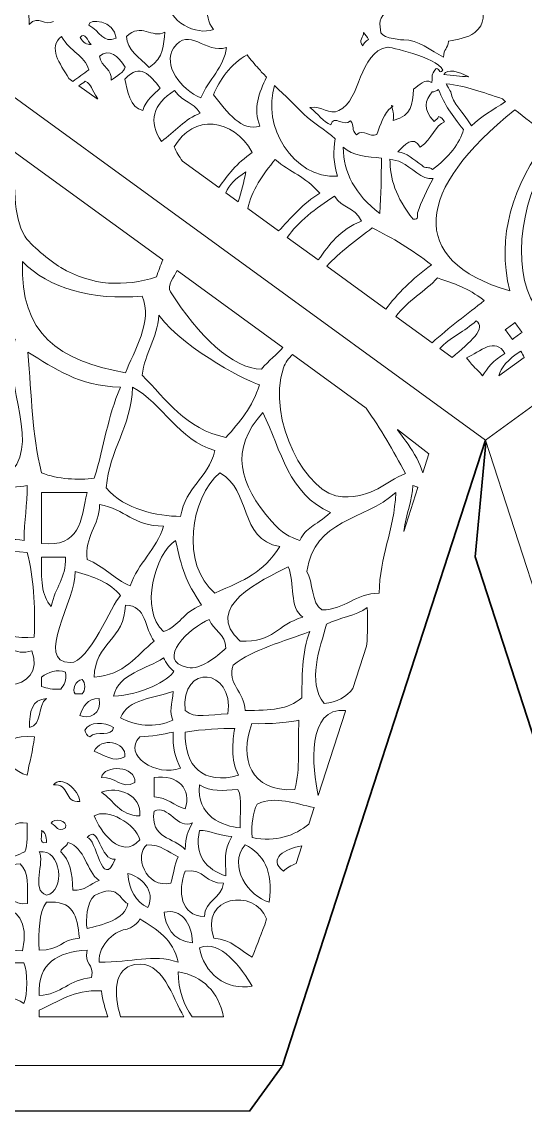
# Model space of a CAD drawing. Header units: millimetres. Extents: x -210 to 134, y -139 to 86.
# Drawn here: x -91.88 to -68.91, y -84.78 to -35.09 of the extents above; entities that cross this region are included whole.
import ezdxf

# ---------------------------------------------------------------- set-up
doc = ezdxf.new("R2010")
doc.units = ezdxf.units.MM
doc.header["$MEASUREMENT"] = 0
for name, color, linetype in [('Side 1 Detail', 7, 'Continuous'), ('Side 1 Outline', 7, 'Continuous'), ('Side 1 Scoring', 7, 'Continuous')]:
    doc.layers.add(name, color=color, linetype=linetype)

msp = doc.modelspace()

# ---------------------------------------------------------------- linework, layer by layer
at = {"layer": 'Side 1 Detail', "color": 250, "lineweight": 9}
for points, knots in [([(-63.7385, -30.8021), (-63.5501, -30.3384), (-62.5307, -30.9873), (-62.5038, -30.186), (-62.5038, -30.186), (-62.5186, -30.1656), (-62.5331, -30.145), (-62.5486, -30.1248), (-62.5486, -30.1248), (-62.4917, -30.0435), (-62.479, -29.9555), (-62.5596, -29.8526), (-62.5596, -29.8526), (-62.2695, -29.8454), (-61.9794, -29.8399), (-61.647, -29.5636), (-61.647, -29.5636), (-61.4775, -30.1041), (-61.1047, -30.1545), (-60.7857, -30.6206), (-60.7857, -30.6206), (-60.6972, -30.7751), (-61.0289, -30.8518), (-61.091, -30.8424), (-61.091, -30.8424), (-61.1213, -30.8021), (-61.1513, -30.7609), (-61.1805, -30.7201), (-61.1805, -30.7201), (-61.1271, -30.5808), (-61.4754, -30.101), (-61.6253, -30.1084), (-61.6253, -30.1084), (-61.6401, -30.0881), (-61.6546, -30.0678), (-61.6697, -30.0471), (-61.6697, -30.0471), (-61.9057, -29.735), (-62.1568, -30.0401), (-62.3536, -30.2638), (-62.3536, -30.2638), (-62.3357, -30.8653), (-61.6938, -31.239), (-61.297, -31.4593), (-61.297, -31.4593), (-61.3631, -31.6848), (-61.6012, -31.8809), (-61.8816, -32.0717), (-61.8816, -32.0717), (-62.0801, -31.842), (-62.0194, -31.6524), (-62.265, -31.4155), (-62.265, -31.4155), (-62.2799, -31.3949), (-62.2947, -31.3745), (-62.3098, -31.3542), (-62.3098, -31.3542), (-62.3009, -31.1137), (-62.4869, -30.7324), (-62.7542, -30.7422), (-62.7542, -30.7422), (-62.9599, -31.0066), (-63.0674, -31.0038), (-63.3661, -31.1866), (-63.3661, -31.1866), (-63.3971, -32.1249), (-62.5041, -32.0258), (-61.9598, -32.2215), (-61.9598, -32.2215), (-62.2058, -32.7062), (-62.9699, -33.1083), (-63.3113, -33.5777), (-63.3113, -33.5777), (-63.3327, -33.5928), (-63.3523, -33.6071), (-63.373, -33.6225), (-63.373, -33.6225), (-64.0878, -34.1835), (-64.7765, -35.1311), (-65.6257, -35.5393), (-65.6257, -35.5393), (-65.5475, -35.6423), (-65.5565, -35.7314), (-65.6144, -35.8122), (-65.6144, -35.8122), (-67.7398, -36.1287), (-68.8779, -33.3467), (-70.6792, -32.5729), (-70.6792, -32.5729), (-70.7543, -32.3547), (-70.761, -32.345), (-70.9456, -32.2056), (-70.9456, -32.2056), (-71.1462, -32.2169), (-71.3528, -32.267), (-71.5858, -32.4838), (-71.5858, -32.4838), (-71.3384, -33.5535), (-70.2477, -34.8289), (-71.2094, -35.575), (-71.2094, -35.575), (-71.5694, -35.8566), (-71.9676, -35.8759), (-72.4098, -35.9811), (-72.4098, -35.9811), (-72.4386, -36.3301), (-72.6441, -36.3315), (-72.6327, -36.7041), (-72.6327, -36.7041), (-73.2043, -36.4328), (-73.822, -35.8733), (-74.4505, -35.9212), (-74.4505, -35.9212), (-74.4505, -35.9212), (-75.3707, -35.8662), (-75.4913, -35.6024), (-75.4913, -35.6024), (-75.5565, -35.2305), (-75.6289, -34.858), (-75.1125, -34.5781), (-75.1125, -34.5781), (-75.2412, -33.4223), (-73.8351, -33.2118), (-72.8872, -32.4938), (-72.8872, -32.4938), (-72.2433, -32.0074), (-71.5735, -31.7592), (-71.1017, -31.4768), (-71.1017, -31.4768), (-70.6809, -31.2266), (-70.4411, -30.6928), (-70.0725, -30.4488), (-70.0725, -30.4488), (-69.3631, -29.9808), (-68.2731, -30.1324), (-67.7255, -30.3341), (-67.7255, -30.3341), (-67.5047, -30.8202), (-67.5617, -31.2627), (-67.987, -31.6463), (-67.987, -31.6463), (-67.7067, -31.9071), (-67.848, -32.1014), (-67.7706, -32.3297), (-67.7706, -32.3297), (-67.4346, -32.5974), (-67.0603, -32.6265), (-66.7202, -32.8754), (-66.7202, -32.8754), (-66.5201, -32.7488), (-66.2173, -33.5554), (-65.7363, -33.8431), (-65.7363, -33.8431), (-65.6065, -33.7194), (-65.5775, -33.5796), (-65.3522, -33.4709), (-65.3522, -33.4709), (-65.3115, -33.2462), (-65.4001, -33.4007), (-65.5093, -33.1858), (-65.5093, -33.1858), (-65.307, -33.1675), (-65.2399, -33.2132), (-65.0473, -33.2492), (-65.0473, -33.2492), (-64.9481, -32.9753), (-64.7365, -32.7202), (-64.8065, -32.4206), (-64.8065, -32.4206), (-64.6242, -32.2945), (-64.4785, -32.3948), (-64.3232, -32.4428), (-64.3232, -32.4428), (-64.2811, -32.2143), (-64.4179, -31.9585), (-64.2673, -31.7473), (-64.2673, -31.7473), (-64.1006, -31.6015), (-63.9783, -31.7492), (-63.8108, -31.6031), (-63.8108, -31.6031), (-63.8108, -31.6031), (-63.8143, -30.9882), (-63.7385, -30.8021)], [0, 0, 0, 0, 0.0212766, 0.0212766, 0.0212766, 0.0212766, 0.0425532, 0.0425532, 0.0425532, 0.0425532, 0.0638298, 0.0638298, 0.0638298, 0.0638298, 0.0851064, 0.0851064, 0.0851064, 0.0851064, 0.106383, 0.106383, 0.106383, 0.106383, 0.1276596, 0.1276596, 0.1276596, 0.1276596, 0.1489362, 0.1489362, 0.1489362, 0.1489362, 0.1702128, 0.1702128, 0.1702128, 0.1702128, 0.1914894, 0.1914894, 0.1914894, 0.1914894, 0.212766, 0.212766, 0.212766, 0.212766, 0.2340426, 0.2340426, 0.2340426, 0.2340426, 0.2553191, 0.2553191, 0.2553191, 0.2553191, 0.2765957, 0.2765957, 0.2765957, 0.2765957, 0.2978723, 0.2978723, 0.2978723, 0.2978723, 0.3191489, 0.3191489, 0.3191489, 0.3191489, 0.3404255, 0.3404255, 0.3404255, 0.3404255, 0.3617021, 0.3617021, 0.3617021, 0.3617021, 0.3829787, 0.3829787, 0.3829787, 0.3829787, 0.4042553, 0.4042553, 0.4042553, 0.4042553, 0.4255319, 0.4255319, 0.4255319, 0.4255319, 0.4468085, 0.4468085, 0.4468085, 0.4468085, 0.4680851, 0.4680851, 0.4680851, 0.4680851, 0.4893617, 0.4893617, 0.4893617, 0.4893617, 0.5106383, 0.5106383, 0.5106383, 0.5106383, 0.5319149, 0.5319149, 0.5319149, 0.5319149, 0.5531915, 0.5531915, 0.5531915, 0.5531915, 0.5744681, 0.5744681, 0.5744681, 0.5744681, 0.5957447, 0.5957447, 0.5957447, 0.5957447, 0.6170213, 0.6170213, 0.6170213, 0.6170213, 0.6382979, 0.6382979, 0.6382979, 0.6382979, 0.6595745, 0.6595745, 0.6595745, 0.6595745, 0.6808511, 0.6808511, 0.6808511, 0.6808511, 0.7021277, 0.7021277, 0.7021277, 0.7021277, 0.7234043, 0.7234043, 0.7234043, 0.7234043, 0.7446809, 0.7446809, 0.7446809, 0.7446809, 0.7659574, 0.7659574, 0.7659574, 0.7659574, 0.787234, 0.787234, 0.787234, 0.787234, 0.8085106, 0.8085106, 0.8085106, 0.8085106, 0.8297872, 0.8297872, 0.8297872, 0.8297872, 0.8510638, 0.8510638, 0.8510638, 0.8510638, 0.8723404, 0.8723404, 0.8723404, 0.8723404, 0.893617, 0.893617, 0.893617, 0.893617, 0.9148936, 0.9148936, 0.9148936, 0.9148936, 0.9361702, 0.9361702, 0.9361702, 0.9361702, 0.9574468, 0.9574468, 0.9574468, 0.9574468, 1, 1, 1, 1]), ([(-91.7347, -33.6145), (-91.6498, -34.1504), (-91.5427, -34.6899), (-91.5476, -35.2118), (-91.5476, -35.2118), (-91.1095, -34.7513), (-90.8333, -35.314), (-90.4304, -35.0751)], [0, 0, 0, 0, 0.3333333, 0.3333333, 0.3333333, 0.3333333, 1, 1, 1, 1]), ([(-83.5211, -33.4316), (-84.1156, -33.7277), (-84.614, -33.4212), (-85.2566, -34.0174), (-85.2566, -34.0174), (-85.2109, -35.1273), (-83.9039, -35.72), (-83.1363, -35.4482), (-83.1363, -35.4482), (-83.6763, -34.7108), (-83.2214, -34.1308), (-83.5211, -33.4316)], [0, 0, 0, 0, 0.25, 0.25, 0.25, 0.25, 0.5, 0.5, 0.5, 0.5, 1, 1, 1, 1]), ([(-88.8159, -35.2528), (-88.3094, -35.5116), (-88.1675, -36.1026), (-87.5772, -35.8377), (-87.5772, -35.8377), (-87.6368, -35.017), (-88.8414, -34.9123), (-88.8159, -35.2528)], [0, 0, 0, 0, 0.3333333, 0.3333333, 0.3333333, 0.3333333, 1, 1, 1, 1]), ([(-85.3455, -35.5679), (-85.9687, -35.8766), (-86.42, -35.1088), (-87.0969, -35.7596), (-87.0969, -35.7596), (-87.109, -36.3842), (-86.5013, -36.7177), (-86.0694, -37.1738), (-86.0694, -37.1738), (-85.3747, -36.7103), (-85.4294, -36.1282), (-85.3455, -35.5679)], [0, 0, 0, 0, 0.25, 0.25, 0.25, 0.25, 0.5, 0.5, 0.5, 0.5, 1, 1, 1, 1]), ([(-82.5405, -36.269), (-83.4811, -36.5784), (-84.2651, -35.2663), (-84.9498, -36.2908), (-84.9498, -36.2908), (-85.4576, -37.0512), (-84.6401, -38.1758), (-83.7085, -38.565), (-83.7085, -38.565), (-83.3537, -37.708), (-82.6459, -37.1649), (-82.5405, -36.269)], [0, 0, 0, 0, 0.25, 0.25, 0.25, 0.25, 0.5, 0.5, 0.5, 0.5, 1, 1, 1, 1]), ([(-89.5452, -37.8084), (-89.3051, -37.6339), (-89.0643, -37.4594), (-88.8247, -37.2853), (-88.8247, -37.2853), (-89.0227, -36.5975), (-89.6547, -36.4801), (-90.0692, -35.7579)], [0, 0, 0, 0, 0.3333333, 0.3333333, 0.3333333, 0.3333333, 1, 1, 1, 1]), ([(-89.2181, -35.8146), (-89.072, -36.0438), (-88.9058, -36.1484), (-88.7197, -36.1282), (-88.7197, -36.1282), (-88.8806, -35.9896), (-88.9866, -35.508), (-89.2181, -35.8146)], [0, 0, 0, 0, 0.3333333, 0.3333333, 0.3333333, 0.3333333, 1, 1, 1, 1]), ([(-76.2798, -35.5784), (-76.2039, -35.6836), (-76.1279, -35.7882), (-76.0518, -35.8929), (-76.0518, -35.8929), (-76.2118, -35.9786), (-76.2859, -36.0785), (-76.32, -36.1837), (-76.32, -36.1837), (-76.5313, -35.9467), (-76.2868, -35.7818), (-76.2798, -35.5784)], [0, 0, 0, 0, 0.25, 0.25, 0.25, 0.25, 0.5, 0.5, 0.5, 0.5, 1, 1, 1, 1]), ([(-73.2189, -37.8456), (-73.4613, -37.6637), (-73.741, -37.9951), (-74.0021, -38.166), (-74.0021, -38.166), (-74.0784, -38.894), (-74.0218, -39.3292), (-74.932, -39.5894), (-74.932, -39.5894), (-74.8729, -39.3081), (-74.954, -39.0902), (-74.9928, -38.9804), (-74.9928, -38.9804), (-75.385, -39.2578), (-75.4973, -39.7912), (-75.6823, -40.2283), (-75.6823, -40.2283), (-76.017, -40.4063), (-76.2494, -39.9325), (-76.6053, -40.2439), (-76.6053, -40.2439), (-76.8662, -40.0055), (-76.6671, -39.8374), (-76.8833, -39.6049), (-76.8833, -39.6049), (-77.1869, -39.9144), (-77.6281, -39.3079), (-77.7792, -39.7887), (-77.7792, -39.7887), (-78.1215, -39.6826), (-78.3586, -39.2724), (-78.7307, -39.0006), (-78.7307, -39.0006), (-78.1759, -38.899), (-77.8634, -39.3656), (-77.4059, -39.1431), (-77.4059, -39.1431), (-76.3655, -38.6356), (-76.5501, -36.508), (-75.1802, -36.2421), (-75.1802, -36.2421), (-75.1802, -36.2421), (-72.9641, -36.6748), (-72.673, -37.2934)], [0, 0, 0, 0, 0.0833333, 0.0833333, 0.0833333, 0.0833333, 0.1666667, 0.1666667, 0.1666667, 0.1666667, 0.25, 0.25, 0.25, 0.25, 0.3333333, 0.3333333, 0.3333333, 0.3333333, 0.4166667, 0.4166667, 0.4166667, 0.4166667, 0.5, 0.5, 0.5, 0.5, 0.5833333, 0.5833333, 0.5833333, 0.5833333, 0.6666667, 0.6666667, 0.6666667, 0.6666667, 0.75, 0.75, 0.75, 0.75, 0.8333333, 0.8333333, 0.8333333, 0.8333333, 1, 1, 1, 1]), ([(-87.1624, -37.1571), (-87.4985, -36.6476), (-87.86, -36.2953), (-88.3343, -36.659), (-88.3343, -36.659), (-88.2521, -37.1716), (-87.719, -37.273), (-87.8051, -37.759), (-87.8051, -37.759), (-87.5581, -37.5642), (-87.1915, -37.3872), (-87.1624, -37.1571)], [0, 0, 0, 0, 0.25, 0.25, 0.25, 0.25, 0.5, 0.5, 0.5, 0.5, 1, 1, 1, 1]), ([(-81.6, -36.6045), (-82.3424, -36.972), (-82.8815, -37.8027), (-83.1375, -38.4204), (-83.1375, -38.4204), (-82.4878, -39.2545), (-81.8404, -40.1063), (-81.0181, -39.8514), (-81.0181, -39.8514), (-81.3237, -39.0428), (-81.0591, -38.3238), (-80.7114, -37.6177), (-80.7114, -37.6177), (-80.8439, -37.481), (-80.9702, -37.3483), (-81.0778, -37.2281), (-81.0778, -37.2281), (-81.2544, -37.031), (-81.4286, -36.8216), (-81.6, -36.6045)], [0, 0, 0, 0, 0.1666667, 0.1666667, 0.1666667, 0.1666667, 0.3333333, 0.3333333, 0.3333333, 0.3333333, 0.5, 0.5, 0.5, 0.5, 0.6666667, 0.6666667, 0.6666667, 0.6666667, 1, 1, 1, 1]), ([(-87.1705, -37.7039), (-87.0682, -38.2029), (-86.9529, -39.0195), (-86.3509, -39.1455), (-86.3509, -39.1455), (-86.2088, -38.6027), (-85.8519, -38.4304), (-85.5606, -38.1152), (-85.5606, -38.1152), (-86.041, -37.5254), (-86.4754, -36.9397), (-87.1705, -37.7039)], [0, 0, 0, 0, 0.25, 0.25, 0.25, 0.25, 0.5, 0.5, 0.5, 0.5, 1, 1, 1, 1]), ([(-72.673, -37.2934), (-72.8211, -37.5473), (-72.8601, -37.1129), (-72.9895, -37.2434), (-72.9895, -37.2434), (-73.2191, -37.5862), (-73.1338, -37.4458), (-73.1631, -37.8615)], [0, 0, 0, 0, 0.3333333, 0.3333333, 0.3333333, 0.3333333, 1, 1, 1, 1]), ([(-71.5165, -37.5883), (-71.9501, -37.3571), (-72.4505, -37.2105), (-72.6251, -37.4935), (-72.6251, -37.4935), (-72.2355, -37.5452), (-71.8553, -37.5772), (-71.4989, -37.5972), (-71.4989, -37.5972), (-71.505, -37.5936), (-71.5103, -37.5914), (-71.5165, -37.5883)], [0, 0, 0, 0, 0.25, 0.25, 0.25, 0.25, 0.5, 0.5, 0.5, 0.5, 1, 1, 1, 1]), ([(-88.4436, -38.6096), (-88.4311, -38.6082), (-88.4212, -38.604), (-88.4083, -38.6027), (-88.4083, -38.6027), (-88.7253, -38.1486), (-88.6722, -37.9593), (-88.9857, -37.8072), (-88.9857, -37.8072), (-89.0725, -37.8759), (-89.173, -37.9416), (-89.2696, -38.0084)], [0, 0, 0, 0, 0.25, 0.25, 0.25, 0.25, 0.5, 0.5, 0.5, 0.5, 1, 1, 1, 1]), ([(-84.9048, -38.2187), (-85.9034, -38.8693), (-86.1279, -39.6417), (-85.5086, -40.5481), (-85.5086, -40.5481), (-84.9197, -40.1197), (-84.4204, -39.5037), (-83.7406, -39.264), (-83.7406, -39.264), (-84.0925, -38.6847), (-84.4623, -38.8397), (-84.9048, -38.2187)], [0, 0, 0, 0, 0.25, 0.25, 0.25, 0.25, 0.5, 0.5, 0.5, 0.5, 1, 1, 1, 1]), ([(-80.3408, -37.9931), (-80.9481, -39.8004), (-79.5225, -42.2562), (-77.4681, -42.1346), (-77.4681, -42.1346), (-77.6675, -41.5412), (-77.6761, -40.9772), (-77.5778, -40.431), (-77.5778, -40.431), (-78.0031, -40.0429), (-78.6615, -39.644), (-78.9906, -39.3169), (-78.9906, -39.3169), (-79.4087, -38.9014), (-79.8483, -38.4892), (-80.3408, -37.9931)], [0, 0, 0, 0, 0.2, 0.2, 0.2, 0.2, 0.4, 0.4, 0.4, 0.4, 0.6, 0.6, 0.6, 0.6, 1, 1, 1, 1]), ([(-71.7225, -40.0026), (-71.8963, -40.6318), (-72.3817, -41.2659), (-73.14, -41.8301), (-73.14, -41.8301), (-73.3043, -41.6743), (-73.4731, -41.8201), (-73.6316, -41.6371), (-73.6316, -41.6371), (-73.9994, -41.3643), (-74.3206, -41.0701), (-74.7222, -41.0177), (-74.7222, -41.0177), (-74.4181, -40.7368), (-74.0343, -40.2241), (-73.6979, -40.8179), (-73.6979, -40.8179), (-73.1333, -40.4169), (-73.0074, -39.7961), (-72.5914, -39.6594), (-72.5914, -39.6594), (-72.6696, -39.512), (-72.7626, -39.4436), (-72.8597, -39.4125), (-72.8597, -39.4125), (-72.8952, -39.526), (-72.9633, -39.5308), (-73.0692, -39.6336), (-73.0692, -39.6336), (-73.6003, -39.055), (-73.4712, -38.6917), (-73.1536, -38.2795), (-73.1536, -38.2795), (-73.1536, -38.2795), (-73.0451, -38.2998), (-72.9283, -38.221), (-72.9283, -38.221), (-72.9075, -38.2081), (-72.8892, -38.1927), (-72.8697, -38.1789), (-72.8697, -38.1789), (-72.5524, -38.921), (-72.2782, -39.3239), (-71.7225, -40.0026)], [0, 0, 0, 0, 0.0833333, 0.0833333, 0.0833333, 0.0833333, 0.1666667, 0.1666667, 0.1666667, 0.1666667, 0.25, 0.25, 0.25, 0.25, 0.3333333, 0.3333333, 0.3333333, 0.3333333, 0.4166667, 0.4166667, 0.4166667, 0.4166667, 0.5, 0.5, 0.5, 0.5, 0.5833333, 0.5833333, 0.5833333, 0.5833333, 0.6666667, 0.6666667, 0.6666667, 0.6666667, 0.75, 0.75, 0.75, 0.75, 0.8333333, 0.8333333, 0.8333333, 0.8333333, 1, 1, 1, 1]), ([(-69.8105, -38.7302), (-69.8592, -38.6859), (-69.9038, -38.6425), (-69.9493, -38.5992), (-69.9493, -38.5992), (-70.8521, -38.3257), (-71.5814, -38.011), (-72.5135, -37.9243), (-72.5135, -37.9243), (-72.5114, -37.9402), (-72.3123, -38.2628), (-72.3092, -38.2806), (-72.3092, -38.2806), (-72.2236, -38.8221), (-71.7263, -39.22), (-71.3658, -39.8393), (-71.3658, -39.8393), (-70.9062, -39.387), (-70.395, -39.1258), (-69.8105, -38.7302)], [0, 0, 0, 0, 0.1666667, 0.1666667, 0.1666667, 0.1666667, 0.3333333, 0.3333333, 0.3333333, 0.3333333, 0.5, 0.5, 0.5, 0.5, 0.6666667, 0.6666667, 0.6666667, 0.6666667, 1, 1, 1, 1]), ([(-74.9928, -38.9804), (-74.974, -38.9672), (-74.9575, -38.9513), (-74.9366, -38.9388), (-74.9366, -38.9388), (-75.0288, -38.8759), (-75.0217, -38.8996), (-74.9928, -38.9804)], [0, 0, 0, 0, 0.3333333, 0.3333333, 0.3333333, 0.3333333, 1, 1, 1, 1]), ([(-69.3749, -39.101), (-73.8917, -42.7173), (-74.3751, -45.9667), (-69.6141, -47.3674), (-69.6141, -47.3674), (-70.2348, -44.8601), (-69.4596, -42.5602), (-67.8752, -40.4143), (-67.8752, -40.4143), (-67.9774, -40.3025), (-68.0781, -40.19), (-68.176, -40.0954), (-68.176, -40.0954), (-68.4657, -39.8136), (-68.9322, -39.4631), (-69.3749, -39.101)], [0, 0, 0, 0, 0.2, 0.2, 0.2, 0.2, 0.4, 0.4, 0.4, 0.4, 0.6, 0.6, 0.6, 0.6, 1, 1, 1, 1]), ([(-82.8913, -42.65), (-82.4967, -42.0979), (-82.0762, -41.5499), (-81.364, -41.0487), (-81.364, -41.0487), (-82.2511, -39.4746), (-84.0518, -39.2798), (-84.9229, -40.7975)], [0, 0, 0, 0, 0.3333333, 0.3333333, 0.3333333, 0.3333333, 1, 1, 1, 1]), ([(-66.703, -41.2082), (-66.9609, -41.269), (-67.2255, -41.0823), (-67.4851, -40.8289), (-67.4851, -40.8289), (-69.0731, -42.753), (-69.6155, -46.3187), (-68.4664, -48.0196), (-68.4664, -48.0196), (-65.5854, -45.5291), (-66.9921, -42.3596), (-63.5132, -39.9642), (-63.5132, -39.9642), (-63.7612, -39.8293), (-64.0028, -39.7313), (-64.2377, -39.6614), (-64.2377, -39.6614), (-64.3579, -39.6807), (-64.5429, -39.6818), (-64.7152, -39.764), (-64.7152, -39.764), (-65.4008, -40.0934), (-66.2724, -41.1081), (-66.703, -41.2082)], [0, 0, 0, 0, 0.1428571, 0.1428571, 0.1428571, 0.1428571, 0.2857143, 0.2857143, 0.2857143, 0.2857143, 0.4285714, 0.4285714, 0.4285714, 0.4285714, 0.5714286, 0.5714286, 0.5714286, 0.5714286, 0.7142857, 0.7142857, 0.7142857, 0.7142857, 1, 1, 1, 1]), ([(-77.2125, -40.8149), (-77.1997, -41.9875), (-76.6743, -42.9674), (-75.5491, -43.8367), (-75.5491, -43.8367), (-75.4829, -42.9182), (-75.479, -42.2345), (-75.4637, -41.3086), (-75.4637, -41.3086), (-76.1016, -41.2437), (-76.7703, -41.2299), (-77.2125, -40.8149)], [0, 0, 0, 0, 0.25, 0.25, 0.25, 0.25, 0.5, 0.5, 0.5, 0.5, 1, 1, 1, 1]), ([(-78.2811, -42.9085), (-78.9657, -42.127), (-79.6076, -41.9773), (-80.3198, -41.3705), (-80.3198, -41.3705), (-80.8589, -42.0355), (-81.4246, -42.8197), (-81.5646, -43.6151)], [0, 0, 0, 0, 0.3333333, 0.3333333, 0.3333333, 0.3333333, 1, 1, 1, 1]), ([(-74.5549, -41.504), (-74.7175, -41.4347), (-74.8944, -41.3899), (-75.0789, -41.3587), (-75.0789, -41.3587), (-75.0839, -42.2123), (-74.8224, -43.1073), (-74.0232, -44.0884), (-74.0232, -44.0884), (-73.7147, -44.1235), (-73.8585, -43.9134), (-73.8221, -43.8071), (-73.8221, -43.8071), (-73.6466, -43.2951), (-73.4074, -42.7652), (-73.1028, -42.2348), (-73.1028, -42.2348), (-73.6309, -42.352), (-74.1019, -41.6978), (-74.5549, -41.504)], [0, 0, 0, 0, 0.1666667, 0.1666667, 0.1666667, 0.1666667, 0.3333333, 0.3333333, 0.3333333, 0.3333333, 0.5, 0.5, 0.5, 0.5, 0.6666667, 0.6666667, 0.6666667, 0.6666667, 1, 1, 1, 1]), ([(-76.3717, -44.1779), (-76.7563, -43.4789), (-77.2119, -43.6434), (-77.6133, -43.0506), (-77.6133, -43.0506), (-78.4577, -43.5712), (-79.2842, -44.2393), (-79.7634, -44.9262)], [0, 0, 0, 0, 0.3333333, 0.3333333, 0.3333333, 0.3333333, 1, 1, 1, 1]), ([(-75.2672, -48.1973), (-74.7533, -47.4956), (-74.064, -46.821), (-73.1807, -46.1775), (-73.1807, -46.1775), (-74.0614, -45.4854), (-74.9666, -44.9428), (-75.8871, -44.497)], [0, 0, 0, 0, 0.3333333, 0.3333333, 0.3333333, 0.3333333, 1, 1, 1, 1]), ([(-91.743, -44.8721), (-91.5167, -45.2401), (-90.5917, -46.0014), (-90.1038, -46.2929), (-90.1038, -46.2929), (-88.6682, -47.1514), (-87.1889, -47.1893), (-85.7334, -46.7297), (-85.7334, -46.7297), (-85.6435, -46.4665), (-85.5463, -46.2102), (-85.4488, -45.9542)], [0, 0, 0, 0, 0.25, 0.25, 0.25, 0.25, 0.5, 0.5, 0.5, 0.5, 1, 1, 1, 1]), ([(-91.8539, -46.0297), (-91.9614, -49.3415), (-90.2041, -50.5417), (-87.1538, -51.1002), (-87.1538, -51.1002), (-86.7755, -50.1411), (-85.8805, -48.7465), (-86.389, -47.6041), (-86.389, -47.6041), (-88.661, -47.8046), (-90.6464, -47.2493), (-91.8539, -46.0297)], [0, 0, 0, 0, 0.25, 0.25, 0.25, 0.25, 0.5, 0.5, 0.5, 0.5, 1, 1, 1, 1]), ([(-73.1564, -49.7332), (-72.3983, -49.0428), (-71.5268, -48.411), (-70.7794, -47.8098), (-70.7794, -47.8098), (-71.5661, -47.1862), (-72.1206, -47.067), (-72.9083, -46.7693)], [0, 0, 0, 0, 0.3333333, 0.3333333, 0.3333333, 0.3333333, 1, 1, 1, 1]), ([(-85.094, -47.4108), (-83.8334, -49.4018), (-82.2524, -50.9331), (-80.9344, -50.9331), (-80.9344, -50.9331), (-80.6319, -50.5417), (-80.2037, -50.2544), (-79.9642, -49.9464)], [0, 0, 0, 0, 0.3333333, 0.3333333, 0.3333333, 0.3333333, 1, 1, 1, 1]), ([(-86.389, -51.2098), (-85.2821, -52.3246), (-84.4039, -53.6682), (-82.5649, -54.0506), (-82.5649, -54.0506), (-81.9414, -53.3629), (-81.345, -52.6477), (-81.0349, -51.6466), (-81.0349, -51.6466), (-81.3753, -51.5739), (-84.3453, -50.1566), (-85.6242, -48.4778), (-85.6242, -48.4778), (-85.6951, -49.5726), (-86.2643, -50.1693), (-86.389, -51.2098)], [0, 0, 0, 0, 0.2, 0.2, 0.2, 0.2, 0.4, 0.4, 0.4, 0.4, 0.6, 0.6, 0.6, 0.6, 1, 1, 1, 1]), ([(-96.4411, -49.0242), (-96.2468, -51.4523), (-95.4372, -53.2651), (-95.2394, -55.689), (-95.2394, -55.689), (-94.5332, -55.8), (-93.601, -55.7063), (-92.617, -55.7986), (-92.617, -55.7986), (-90.8332, -54.5901), (-92.8237, -51.6376), (-92.1802, -49.5706), (-92.1802, -49.5706), (-93.6282, -49.5943), (-95.3466, -49.5912), (-96.4411, -49.0242)], [0, 0, 0, 0, 0.2, 0.2, 0.2, 0.2, 0.4, 0.4, 0.4, 0.4, 0.6, 0.6, 0.6, 0.6, 1, 1, 1, 1]), ([(-69.3742, -48.814), (-69.5213, -48.9208), (-69.6689, -49.0283), (-69.8164, -49.1351), (-69.8164, -49.1351), (-69.709, -49.2826), (-69.602, -49.43), (-69.4949, -49.5774), (-69.4949, -49.5774), (-69.347, -49.47), (-69.1998, -49.3625), (-69.0529, -49.2564), (-69.0529, -49.2564), (-69.1599, -49.1089), (-69.2667, -48.9615), (-69.3742, -48.814)], [0, 0, 0, 0, 0.2, 0.2, 0.2, 0.2, 0.4, 0.4, 0.4, 0.4, 0.6, 0.6, 0.6, 0.6, 1, 1, 1, 1]), ([(-69.8327, -50.2279), (-70.2808, -49.4369), (-70.9667, -50.1418), (-71.5837, -50.4194), (-71.5837, -50.4194), (-71.2049, -50.9431), (-71.1903, -50.8308), (-70.8537, -51.2393), (-70.8537, -51.2393), (-70.627, -50.8838), (-70.3884, -50.5304), (-69.8327, -50.2279)], [0, 0, 0, 0, 0.25, 0.25, 0.25, 0.25, 0.5, 0.5, 0.5, 0.5, 1, 1, 1, 1]), ([(-88.5742, -55.9082), (-88.0922, -54.3868), (-87.9851, -53.1479), (-87.3739, -51.7561), (-87.3739, -51.7561), (-89.3497, -51.692), (-90.3277, -50.9131), (-91.611, -50.1566), (-91.611, -50.1566), (-91.4147, -52.2546), (-91.4247, -53.8135), (-90.9817, -55.6649), (-90.9817, -55.6649), (-90.2272, -55.9571), (-89.2959, -56.006), (-88.5742, -55.9082)], [0, 0, 0, 0, 0.2, 0.2, 0.2, 0.2, 0.4, 0.4, 0.4, 0.4, 0.6, 0.6, 0.6, 0.6, 1, 1, 1, 1]), ([(-68.9542, -50.4091), (-69.0011, -50.3092), (-69.0512, -50.2086), (-69.1094, -50.108), (-69.1094, -50.108), (-69.6803, -50.4718), (-70.0467, -50.8873), (-70.1064, -51.2463)], [0, 0, 0, 0, 0.3333333, 0.3333333, 0.3333333, 0.3333333, 1, 1, 1, 1]), ([(-79.5319, -50.261), (-79.6976, -50.4373), (-79.8567, -50.6251), (-79.9425, -50.8818), (-79.9425, -50.8818), (-80.7142, -53.1893), (-78.8962, -56.7295), (-77.2392, -56.7643), (-77.2392, -56.7643), (-75.8632, -56.7932), (-75.3075, -56.0935), (-74.3697, -55.689), (-74.3697, -55.689), (-74.9189, -54.6504), (-75.5139, -53.6582), (-76.1591, -52.7159)], [0, 0, 0, 0, 0.2, 0.2, 0.2, 0.2, 0.4, 0.4, 0.4, 0.4, 0.6, 0.6, 0.6, 0.6, 1, 1, 1, 1]), ([(-86.8258, -51.7561), (-86.8996, -53.6131), (-87.8779, -54.5646), (-88.0282, -56.345), (-88.0282, -56.345), (-87.1755, -57.3744), (-85.6813, -57.6221), (-84.6409, -57.6566), (-84.6409, -57.6566), (-84.3657, -56.2561), (-83.419, -55.9664), (-83.0634, -54.6469), (-83.0634, -54.6469), (-84.7519, -54.1501), (-85.412, -52.5271), (-86.8258, -51.7561)], [0, 0, 0, 0, 0.2, 0.2, 0.2, 0.2, 0.4, 0.4, 0.4, 0.4, 0.6, 0.6, 0.6, 0.6, 1, 1, 1, 1]), ([(-77.7952, -57.4702), (-79.6945, -56.6378), (-80.0397, -54.6765), (-80.8758, -52.9109), (-80.8758, -52.9109), (-82.4285, -54.5983), (-81.9441, -56.1975), (-80.4889, -57.875), (-80.4889, -57.875), (-79.989, -58.4506), (-79.6562, -58.5716), (-79.1925, -58.749), (-79.1925, -58.749), (-78.88, -58.0934), (-78.5521, -58.1716), (-77.7952, -57.4702)], [0, 0, 0, 0, 0.2, 0.2, 0.2, 0.2, 0.4, 0.4, 0.4, 0.4, 0.6, 0.6, 0.6, 0.6, 1, 1, 1, 1]), ([(-73.5846, -55.6649), (-73.5846, -55.6649), (-73.3028, -54.795), (-73.3028, -54.795), (-73.3028, -54.795), (-73.3028, -54.795), (-74.7391, -53.6881), (-74.7391, -53.6881)], [0, 0, 0, 0, 0.3333333, 0.3333333, 0.3333333, 0.3333333, 1, 1, 1, 1]), ([(-91.7699, -58.749), (-91.7699, -57.8384), (-91.6338, -57.1463), (-91.6338, -56.2361), (-91.6338, -56.2361), (-92.4086, -56.4449), (-93.6319, -56.1383), (-94.9115, -56.2361), (-94.9115, -56.2361), (-94.8136, -57.3399), (-94.5942, -58.3225), (-94.3651, -59.2954), (-94.3651, -59.2954), (-93.1772, -59.1682), (-92.8602, -58.5302), (-91.7699, -58.749)], [0, 0, 0, 0, 0.2, 0.2, 0.2, 0.2, 0.4, 0.4, 0.4, 0.4, 0.6, 0.6, 0.6, 0.6, 1, 1, 1, 1]), ([(-82.8409, -55.6649), (-84.1882, -56.7894), (-84.6461, -59.8452), (-83.0634, -61.1526), (-83.0634, -61.1526), (-81.6623, -60.5143), (-80.9096, -60.2686), (-80.1089, -59.0294), (-80.1089, -59.0294), (-82.0113, -58.6735), (-81.3743, -56.4566), (-82.8409, -55.6649)], [0, 0, 0, 0, 0.25, 0.25, 0.25, 0.25, 0.5, 0.5, 0.5, 0.5, 1, 1, 1, 1]), ([(-90.9817, -58.8906), (-89.2178, -59.0521), (-89.185, -57.8836), (-88.9018, -56.5634), (-88.9018, -56.5634), (-89.5943, -56.5634), (-90.2861, -56.5634), (-90.9778, -56.5634), (-90.9778, -56.5634), (-90.9778, -57.4743), (-90.9817, -57.9801), (-90.9817, -58.8906)], [0, 0, 0, 0, 0.25, 0.25, 0.25, 0.25, 0.5, 0.5, 0.5, 0.5, 1, 1, 1, 1]), ([(-78.1945, -61.9178), (-77.0913, -61.8913), (-76.6841, -61.1695), (-75.5721, -61.1526), (-75.5721, -61.1526), (-75.5528, -59.4594), (-74.8985, -58.3425), (-74.8072, -56.5634), (-74.8072, -56.5634), (-76.2938, -57.8815), (-78.5018, -57.7434), (-78.88, -60.1697), (-78.88, -60.1697), (-78.571, -60.6255), (-78.6685, -61.627), (-78.1945, -61.9178)], [0, 0, 0, 0, 0.2, 0.2, 0.2, 0.2, 0.4, 0.4, 0.4, 0.4, 0.6, 0.6, 0.6, 0.6, 1, 1, 1, 1]), ([(-88.9018, -59.623), (-88.1381, -59.9151), (-87.6671, -60.5008), (-86.9354, -60.825), (-86.9354, -60.825), (-86.5705, -59.7691), (-85.7447, -59.1748), (-85.4058, -58.0934), (-85.4058, -58.0934), (-86.7989, -58.103), (-87.1469, -57.3131), (-88.3275, -57.1098), (-88.3275, -57.1098), (-88.3275, -58.0934), (-89.0358, -58.5423), (-88.9018, -59.623)], [0, 0, 0, 0, 0.2, 0.2, 0.2, 0.2, 0.4, 0.4, 0.4, 0.4, 0.6, 0.6, 0.6, 0.6, 1, 1, 1, 1]), ([(-91.6338, -59.2954), (-95.5219, -58.749), (-94.5122, -63.5911), (-91.3096, -63.1542), (-91.3096, -63.1542), (-91.2635, -61.6146), (-91.3292, -60.4843), (-91.6338, -59.2954)], [0, 0, 0, 0, 0.3333333, 0.3333333, 0.3333333, 0.3333333, 1, 1, 1, 1]), ([(-85.4058, -62.901), (-84.6409, -62.6382), (-84.5586, -62.0273), (-83.6749, -61.6994), (-83.6749, -61.6994), (-84.418, -60.6069), (-84.5834, -60.0027), (-84.8594, -58.749), (-84.8594, -58.749), (-85.7992, -59.3453), (-86.5192, -61.9178), (-85.4058, -62.901)], [0, 0, 0, 0, 0.25, 0.25, 0.25, 0.25, 0.5, 0.5, 0.5, 0.5, 1, 1, 1, 1]), ([(-89.8854, -59.5138), (-90.2496, -59.5138), (-90.6141, -59.5138), (-90.9778, -59.5138), (-90.9778, -59.5138), (-91.0061, -60.5256), (-90.9892, -61.2312), (-90.541, -61.7666), (-90.541, -61.7666), (-90.3388, -60.825), (-89.8641, -60.5184), (-89.8854, -59.5138)], [0, 0, 0, 0, 0.25, 0.25, 0.25, 0.25, 0.5, 0.5, 0.5, 0.5, 1, 1, 1, 1]), ([(-81.909, -63.3382), (-80.3738, -63.4164), (-80.2323, -62.581), (-79.0606, -62.2454), (-79.0606, -62.2454), (-79.6914, -61.8203), (-79.4023, -60.6855), (-79.7241, -59.951), (-79.7241, -59.951), (-80.9278, -60.5553), (-83.656, -61.7941), (-81.909, -63.3382)], [0, 0, 0, 0, 0.25, 0.25, 0.25, 0.25, 0.5, 0.5, 0.5, 0.5, 1, 1, 1, 1]), ([(-89.6666, -64.3214), (-88.7895, -64.3276), (-87.7835, -61.6511), (-87.3722, -61.2622), (-87.3722, -61.2622), (-87.8442, -60.6775), (-88.6114, -60.3885), (-89.4482, -60.1697), (-89.4482, -60.1697), (-89.3883, -61.4258), (-91.323, -64.3097), (-89.6666, -64.3214)], [0, 0, 0, 0, 0.25, 0.25, 0.25, 0.25, 0.5, 0.5, 0.5, 0.5, 1, 1, 1, 1]), ([(-87.1538, -61.6994), (-87.1631, -63.2558), (-88.5566, -63.4285), (-88.5742, -64.977), (-88.5742, -64.977), (-87.1979, -64.8964), (-86.6453, -63.9921), (-85.8426, -63.3382), (-85.8426, -63.3382), (-86.2732, -62.7853), (-86.1692, -61.698), (-87.1538, -61.6994)], [0, 0, 0, 0, 0.25, 0.25, 0.25, 0.25, 0.5, 0.5, 0.5, 0.5, 1, 1, 1, 1]), ([(-76.1181, -61.8082), (-76.6166, -62.1841), (-77.4111, -62.2637), (-77.9754, -62.5734), (-77.9754, -62.5734), (-78.2727, -63.6772), (-78.8718, -65.1927), (-78.0849, -66.179), (-78.0849, -66.179), (-77.4882, -66.1377), (-77.0679, -65.88), (-76.7703, -65.4934)], [0, 0, 0, 0, 0.25, 0.25, 0.25, 0.25, 0.5, 0.5, 0.5, 0.5, 1, 1, 1, 1]), ([(-82.5649, -63.6658), (-82.5753, -62.9844), (-83.143, -62.8603), (-83.3297, -62.3546), (-83.3297, -62.3546), (-84.1848, -62.6922), (-85.8402, -64.2305), (-84.313, -64.5398), (-84.313, -64.5398), (-83.7211, -64.6601), (-83.0069, -64.0513), (-82.5649, -63.6658)], [0, 0, 0, 0, 0.25, 0.25, 0.25, 0.25, 0.5, 0.5, 0.5, 0.5, 1, 1, 1, 1]), ([(-78.7405, -62.901), (-79.9453, -63.3716), (-81.2892, -63.7034), (-82.237, -64.431), (-82.237, -64.431), (-82.536, -65.2885), (-81.7078, -65.6371), (-81.6905, -66.5067), (-81.6905, -66.5067), (-80.4772, -66.4819), (-79.7806, -66.478), (-79.0971, -65.9234), (-79.0971, -65.9234), (-79.0971, -65.1675), (-79.0971, -63.7754), (-78.7405, -62.901)], [0, 0, 0, 0, 0.2, 0.2, 0.2, 0.2, 0.4, 0.4, 0.4, 0.4, 0.6, 0.6, 0.6, 0.6, 1, 1, 1, 1]), ([(-91.415, -63.7754), (-92.205, -64.062), (-92.6012, -63.3837), (-93.491, -63.4474), (-93.491, -63.4474), (-94.0082, -66.1315), (-90.685, -65.6526), (-91.415, -63.7754)], [0, 0, 0, 0, 0.3333333, 0.3333333, 0.3333333, 0.3333333, 1, 1, 1, 1]), ([(-90.1038, -65.5234), (-89.9588, -65.3405), (-89.8145, -65.1572), (-89.8854, -64.7583), (-89.8854, -64.7583), (-90.2523, -64.5863), (-90.6978, -64.7593), (-90.9778, -64.977), (-90.9778, -64.977), (-90.9778, -65.1227), (-90.9778, -65.2685), (-90.9778, -65.4139), (-90.9778, -65.4139), (-90.7164, -65.48), (-90.4797, -65.5709), (-90.1038, -65.5234)], [0, 0, 0, 0, 0.2, 0.2, 0.2, 0.2, 0.4, 0.4, 0.4, 0.4, 0.6, 0.6, 0.6, 0.6, 1, 1, 1, 1]), ([(-85.4058, -64.103), (-86.2091, -64.647), (-87.4218, -64.7817), (-87.7002, -65.8511), (-87.7002, -65.8511), (-86.4396, -65.8004), (-85.1704, -65.1407), (-84.9359, -64.7038), (-84.9359, -64.7038), (-85.1043, -64.6229), (-85.3303, -64.2921), (-85.4058, -64.103)], [0, 0, 0, 0, 0.25, 0.25, 0.25, 0.25, 0.5, 0.5, 0.5, 0.5, 1, 1, 1, 1]), ([(-84.4222, -66.5067), (-83.9902, -66.9125), (-83.3239, -66.6693), (-82.4771, -66.6603), (-82.4771, -66.6603), (-82.1801, -64.5633), (-84.6409, -64.3214), (-84.4222, -66.5067)], [0, 0, 0, 0, 0.3333333, 0.3333333, 0.3333333, 0.3333333, 1, 1, 1, 1]), ([(-89.1206, -65.0862), (-89.4331, -65.1148), (-89.5988, -65.5785), (-89.4482, -65.7418), (-89.4482, -65.7418), (-89.339, -65.7418), (-89.2298, -65.7418), (-89.1206, -65.7418), (-89.1206, -65.7418), (-88.9714, -65.6023), (-88.9714, -65.2261), (-89.1206, -65.0862)], [0, 0, 0, 0, 0.25, 0.25, 0.25, 0.25, 0.5, 0.5, 0.5, 0.5, 1, 1, 1, 1]), ([(-91.5242, -67.2715), (-90.9372, -67.1667), (-91.1646, -66.2469), (-90.7594, -65.9603), (-90.7594, -65.9603), (-91.4292, -65.9826), (-91.5363, -66.5676), (-91.5242, -67.2715)], [0, 0, 0, 0, 0.3333333, 0.3333333, 0.3333333, 0.3333333, 1, 1, 1, 1]), ([(-88.3558, -65.9603), (-88.9049, -65.9575), (-89.0693, -66.3396), (-89.2298, -66.7254), (-89.2298, -66.7254), (-88.8557, -66.9338), (-88.1818, -66.6483), (-88.3558, -65.9603)], [0, 0, 0, 0, 0.3333333, 0.3333333, 0.3333333, 0.3333333, 1, 1, 1, 1]), ([(-87.3722, -66.8346), (-86.7473, -67.1771), (-85.8116, -67.3449), (-84.9813, -66.9387), (-84.9813, -66.9387), (-85.1673, -66.6145), (-85.0282, -66.2017), (-84.9686, -65.6326), (-84.9686, -65.6326), (-85.8653, -65.9382), (-87.0308, -65.974), (-87.3722, -66.8346)], [0, 0, 0, 0, 0.25, 0.25, 0.25, 0.25, 0.5, 0.5, 0.5, 0.5, 1, 1, 1, 1]), ([(-87.7002, -67.2715), (-88.1198, -67.0169), (-88.7788, -67.0048), (-89.0086, -67.3969), (-89.0086, -67.3969), (-88.9528, -67.5267), (-88.9225, -67.67), (-88.7788, -67.7086), (-88.7788, -67.7086), (-88.475, -67.3969), (-87.7415, -67.7396), (-87.7002, -67.2715)], [0, 0, 0, 0, 0.25, 0.25, 0.25, 0.25, 0.5, 0.5, 0.5, 0.5, 1, 1, 1, 1]), ([(-81.3788, -67.0996), (-81.9665, -68.6901), (-81.458, -70.2184), (-79.4226, -70.1137), (-79.4226, -70.1137), (-79.1619, -69.0912), (-79.2807, -68.1875), (-79.2366, -66.9387), (-79.2366, -66.9387), (-79.465, -67.0407), (-80.6526, -67.1319), (-81.3788, -67.0996)], [0, 0, 0, 0, 0.25, 0.25, 0.25, 0.25, 0.5, 0.5, 0.5, 0.5, 1, 1, 1, 1]), ([(-91.6338, -69.457), (-91.5387, -68.8596), (-91.3665, -68.3405), (-91.3058, -67.7086), (-91.3058, -67.7086), (-93.1889, -67.4534), (-92.7404, -69.1824), (-91.6338, -69.457)], [0, 0, 0, 0, 0.3333333, 0.3333333, 0.3333333, 0.3333333, 1, 1, 1, 1]), ([(-84.6409, -69.1291), (-84.8538, -68.6864), (-85.0227, -68.2003), (-84.9686, -67.4899), (-84.9686, -67.4899), (-85.4471, -67.5946), (-85.9439, -67.6801), (-86.4982, -67.7086), (-86.4982, -67.7086), (-87.3195, -68.5424), (-85.7113, -69.5528), (-84.6409, -69.1291)], [0, 0, 0, 0, 0.25, 0.25, 0.25, 0.25, 0.5, 0.5, 0.5, 0.5, 1, 1, 1, 1]), ([(-84.4222, -67.4899), (-84.479, -69.0409), (-83.5857, -69.9194), (-81.9934, -69.457), (-81.9934, -69.457), (-82.3661, -68.7494), (-82.2593, -67.9029), (-82.1632, -67.3235), (-82.1632, -67.3235), (-82.7596, -67.3142), (-83.6336, -67.3603), (-84.4222, -67.4899)], [0, 0, 0, 0, 0.25, 0.25, 0.25, 0.25, 0.5, 0.5, 0.5, 0.5, 1, 1, 1, 1]), ([(-87.1741, -68.6219), (-87.0956, -67.905), (-88.2797, -67.7045), (-88.5742, -68.3642), (-88.5742, -68.3642), (-88.1129, -68.5162), (-87.7095, -68.8969), (-87.1741, -68.6219)], [0, 0, 0, 0, 0.3333333, 0.3333333, 0.3333333, 0.3333333, 1, 1, 1, 1]), ([(-88.2466, -69.5662), (-87.5858, -69.5053), (-87.3395, -70.134), (-86.717, -69.7847), (-86.717, -69.7847), (-86.6556, -69.015), (-88.1215, -68.952), (-88.2466, -69.5662)], [0, 0, 0, 0, 0.3333333, 0.3333333, 0.3333333, 0.3333333, 1, 1, 1, 1]), ([(-90.4315, -69.8939), (-89.6925, -69.8105), (-89.954, -70.7273), (-89.2298, -70.6587), (-89.2298, -70.6587), (-89.2725, -70.1254), (-90.0876, -69.4243), (-90.4315, -69.8939)], [0, 0, 0, 0, 0.3333333, 0.3333333, 0.3333333, 0.3333333, 1, 1, 1, 1]), ([(-85.8426, -69.5662), (-85.8426, -69.8577), (-85.8426, -70.1488), (-85.8426, -70.4403), (-85.8426, -70.4403), (-85.2218, -70.4754), (-84.942, -70.8506), (-84.4222, -70.9867), (-84.4222, -70.9867), (-84.1176, -70.1137), (-84.7446, -69.3843), (-85.8426, -69.5662)], [0, 0, 0, 0, 0.25, 0.25, 0.25, 0.25, 0.5, 0.5, 0.5, 0.5, 1, 1, 1, 1]), ([(-86.4982, -71.3143), (-86.4062, -70.3466), (-87.4625, -69.9497), (-88.2466, -70.2215), (-88.2466, -70.2215), (-87.6885, -70.6104), (-87.4156, -71.2846), (-86.4982, -71.3143)], [0, 0, 0, 0, 0.3333333, 0.3333333, 0.3333333, 0.3333333, 1, 1, 1, 1]), ([(-82.0185, -70.1126), (-82.7282, -70.1447), (-83.236, -70.2243), (-83.7666, -69.8939), (-83.7666, -69.8939), (-83.9498, -71.2885), (-82.702, -71.8028), (-81.909, -71.8607), (-81.909, -71.8607), (-81.9617, -71.294), (-81.7915, -70.5047), (-82.0185, -70.1126)], [0, 0, 0, 0, 0.25, 0.25, 0.25, 0.25, 0.5, 0.5, 0.5, 0.5, 1, 1, 1, 1]), ([(-86.4982, -72.4067), (-86.6701, -71.6557), (-87.9996, -70.9391), (-88.5742, -71.3143), (-88.5742, -71.3143), (-88.3093, -71.9954), (-87.346, -73.3576), (-86.4982, -72.4067)], [0, 0, 0, 0, 0.3333333, 0.3333333, 0.3333333, 0.3333333, 1, 1, 1, 1]), ([(-84.0945, -71.6219), (-84.7608, -71.9885), (-85.1963, -70.7493), (-85.8426, -71.0959), (-85.8426, -71.0959), (-86.0507, -72.3599), (-84.92, -72.2858), (-84.4222, -72.8439), (-84.4222, -72.8439), (-84.4129, -72.2341), (-84.2916, -72.044), (-84.0945, -71.6219)], [0, 0, 0, 0, 0.25, 0.25, 0.25, 0.25, 0.5, 0.5, 0.5, 0.5, 1, 1, 1, 1]), ([(-81.1442, -70.7682), (-81.3316, -71.1634), (-81.417, -71.6608), (-81.3626, -72.2979), (-81.3626, -72.2979), (-80.275, -72.5328), (-79.4233, -72.2003), (-78.7764, -71.6832)], [0, 0, 0, 0, 0.3333333, 0.3333333, 0.3333333, 0.3333333, 1, 1, 1, 1]), ([(-92.8354, -73.1719), (-92.307, -73.2635), (-92.0627, -73.0706), (-91.743, -72.9531), (-91.743, -72.9531), (-91.5973, -72.6255), (-91.6317, -72.1173), (-91.6338, -71.6423), (-91.6338, -71.6423), (-92.7369, -71.4497), (-92.4248, -72.672), (-92.8354, -73.1719)], [0, 0, 0, 0, 0.25, 0.25, 0.25, 0.25, 0.5, 0.5, 0.5, 0.5, 1, 1, 1, 1]), ([(-89.8854, -71.8607), (-89.7466, -71.4927), (-90.4397, -71.409), (-90.541, -71.6423), (-90.541, -71.6423), (-90.2447, -71.7776), (-90.2688, -72.0639), (-89.8854, -71.8607)], [0, 0, 0, 0, 0.3333333, 0.3333333, 0.3333333, 0.3333333, 1, 1, 1, 1]), ([(-90.7594, -72.5163), (-90.7429, -72.2448), (-90.8159, -72.0629), (-90.9778, -71.9699), (-90.9778, -71.9699), (-90.9296, -72.1763), (-91.1267, -72.6282), (-90.7594, -72.5163)], [0, 0, 0, 0, 0.3333333, 0.3333333, 0.3333333, 0.3333333, 1, 1, 1, 1]), ([(-87.6151, -73.2814), (-88.3182, -73.3786), (-88.3534, -71.6354), (-88.9018, -72.2979), (-88.9018, -72.2979), (-88.4636, -72.2751), (-88.2418, -74.7914), (-87.6151, -73.2814)], [0, 0, 0, 0, 0.3333333, 0.3333333, 0.3333333, 0.3333333, 1, 1, 1, 1]), ([(-82.5649, -74.0459), (-82.578, -73.2938), (-82.6727, -72.9425), (-82.302, -72.252), (-82.302, -72.252), (-82.7024, -72.252), (-83.3662, -71.9699), (-83.7666, -71.9699), (-83.7666, -71.9699), (-84.0394, -73.0816), (-83.4455, -73.7803), (-82.5649, -74.0459)], [0, 0, 0, 0, 0.25, 0.25, 0.25, 0.25, 0.5, 0.5, 0.5, 0.5, 1, 1, 1, 1]), ([(-88.3558, -74.2643), (-88.9532, -73.8058), (-88.9749, -72.7712), (-89.7762, -72.5163), (-89.7762, -72.5163), (-89.8082, -72.7392), (-90.0718, -72.7306), (-90.1038, -72.9531), (-90.1038, -72.9531), (-89.6949, -73.309), (-89.5571, -73.936), (-89.5578, -74.7015), (-89.5578, -74.7015), (-88.9728, -74.7401), (-88.7685, -74.398), (-88.3558, -74.2643)], [0, 0, 0, 0, 0.2, 0.2, 0.2, 0.2, 0.4, 0.4, 0.4, 0.4, 0.6, 0.6, 0.6, 0.6, 1, 1, 1, 1]), ([(-90.7594, -74.9199), (-89.8775, -74.7862), (-90.0642, -72.7778), (-91.0874, -72.9531), (-91.0874, -72.9531), (-90.807, -73.3858), (-91.4863, -74.7111), (-90.7594, -74.9199)], [0, 0, 0, 0, 0.3333333, 0.3333333, 0.3333333, 0.3333333, 1, 1, 1, 1]), ([(-85.0778, -74.3739), (-84.9593, -73.9825), (-84.9072, -73.5243), (-84.7498, -73.1719), (-84.7498, -73.1719), (-85.2052, -72.9714), (-85.5112, -72.6217), (-86.1706, -72.6255), (-86.1706, -72.6255), (-86.7755, -73.0602), (-86.2322, -74.6619), (-85.0778, -74.3739)], [0, 0, 0, 0, 0.25, 0.25, 0.25, 0.25, 0.5, 0.5, 0.5, 0.5, 1, 1, 1, 1]), ([(-81.6905, -72.6255), (-82.5039, -73.6008), (-81.5204, -74.9854), (-80.5978, -75.2479), (-80.5978, -75.2479), (-80.3814, -73.7927), (-80.8713, -73.0444), (-81.6905, -72.6255)], [0, 0, 0, 0, 0.3333333, 0.3333333, 0.3333333, 0.3333333, 1, 1, 1, 1]), ([(-91.6266, -75.3103), (-91.6321, -74.5144), (-91.5366, -73.8764), (-91.9614, -73.4998), (-91.9614, -73.4998), (-92.9336, -73.5105), (-93.2647, -73.8699), (-93.1772, -74.9409), (-93.1772, -74.9409), (-92.3886, -74.7718), (-92.3535, -75.4184), (-91.6266, -75.3103)], [0, 0, 0, 0, 0.25, 0.25, 0.25, 0.25, 0.5, 0.5, 0.5, 0.5, 1, 1, 1, 1]), ([(-86.123, -75.4914), (-85.7675, -74.7077), (-86.4152, -74.092), (-87.0442, -73.9367), (-87.0442, -73.9367), (-86.9946, -74.7246), (-86.6756, -75.2062), (-86.123, -75.4914)], [0, 0, 0, 0, 0.3333333, 0.3333333, 0.3333333, 0.3333333, 1, 1, 1, 1]), ([(-82.6738, -74.3739), (-83.4955, -74.43), (-83.5316, -73.7014), (-84.4222, -73.8275), (-84.4222, -73.8275), (-84.7656, -74.7394), (-84.652, -75.8701), (-83.5482, -75.9035), (-83.5482, -75.9035), (-83.522, -75.1283), (-82.7475, -75.1011), (-82.6738, -74.3739)], [0, 0, 0, 0, 0.25, 0.25, 0.25, 0.25, 0.5, 0.5, 0.5, 0.5, 1, 1, 1, 1]), ([(-87.0408, -75.3103), (-87.4384, -75.1253), (-87.4818, -74.3739), (-88.5563, -74.9409), (-88.5563, -74.9409), (-88.9139, -75.2303), (-88.9742, -76.0847), (-88.9018, -76.4499), (-88.9018, -76.4499), (-88.23, -76.2842), (-87.1503, -76.0382), (-87.0408, -75.3103)], [0, 0, 0, 0, 0.25, 0.25, 0.25, 0.25, 0.5, 0.5, 0.5, 0.5, 1, 1, 1, 1]), ([(-93.9052, -77.3353), (-93.1042, -77.3353), (-92.6549, -77.4586), (-91.8539, -77.4586), (-91.8539, -77.4586), (-91.229, -74.7253), (-94.3037, -75.1256), (-93.9052, -77.3353)], [0, 0, 0, 0, 0.3333333, 0.3333333, 0.3333333, 0.3333333, 1, 1, 1, 1]), ([(-81.3626, -77.7611), (-81.0849, -77.0038), (-80.9609, -76.7706), (-80.7073, -76.0127), (-80.7073, -76.0127), (-81.2334, -74.5764), (-83.799, -74.9533), (-83.111, -76.8867), (-83.111, -76.8867), (-82.2945, -76.9443), (-81.9276, -77.4517), (-81.3626, -77.7611)], [0, 0, 0, 0, 0.25, 0.25, 0.25, 0.25, 0.5, 0.5, 0.5, 0.5, 1, 1, 1, 1]), ([(-89.2532, -76.8826), (-89.3504, -75.8508), (-89.5275, -75.1445), (-90.7594, -75.2479), (-90.7594, -75.2479), (-91.1033, -75.7419), (-91.1143, -76.5684), (-91.0874, -77.4331), (-91.0874, -77.4331), (-90.1038, -77.4331), (-90.1038, -76.9556), (-89.2532, -76.8826)], [0, 0, 0, 0, 0.25, 0.25, 0.25, 0.25, 0.5, 0.5, 0.5, 0.5, 1, 1, 1, 1]), ([(-84.7498, -77.9795), (-84.9537, -76.9446), (-85.7206, -76.4733), (-86.4982, -76.0127), (-86.4982, -76.0127), (-86.5168, -76.176), (-86.923, -76.4423), (-87.0711, -76.4764), (-87.0711, -76.4764), (-87.5348, -76.5029), (-88.4002, -77.1334), (-88.3558, -77.9795), (-88.3558, -77.9795), (-86.801, -78.0102), (-85.9515, -77.5799), (-84.7498, -77.9795)], [0, 0, 0, 0, 0.2, 0.2, 0.2, 0.2, 0.4, 0.4, 0.4, 0.4, 0.6, 0.6, 0.6, 0.6, 1, 1, 1, 1]), ([(-85.3878, -75.7064), (-85.3155, -76.3017), (-85.0144, -77.0066), (-84.0945, -77.1055), (-84.0945, -77.1055), (-84.1187, -76.1805), (-84.6158, -75.5297), (-85.3878, -75.7064)], [0, 0, 0, 0, 0.3333333, 0.3333333, 0.3333333, 0.3333333, 1, 1, 1, 1]), ([(-83.7666, -77.3239), (-83.5909, -78.4598), (-82.5553, -79.3169), (-81.3626, -79.072), (-81.3626, -79.072), (-81.8256, -78.2885), (-82.8247, -76.9029), (-83.7666, -77.3239)], [0, 0, 0, 0, 0.3333333, 0.3333333, 0.3333333, 0.3333333, 1, 1, 1, 1]), ([(-88.6951, -78.6882), (-88.5673, -77.9778), (-89.0465, -78.1604), (-88.9018, -77.4331), (-88.9018, -77.4331), (-90.2316, -77.5237), (-91.179, -77.9967), (-91.0874, -79.5091), (-91.0874, -79.5091), (-90.0849, -79.455), (-89.687, -78.7526), (-88.6951, -78.6882)], [0, 0, 0, 0, 0.25, 0.25, 0.25, 0.25, 0.5, 0.5, 0.5, 0.5, 1, 1, 1, 1]), ([(-91.7837, -78.0084), (-92.5846, -78.0084), (-93.386, -78.0084), (-94.1873, -78.0084), (-94.1873, -78.0084), (-94.403, -78.5576), (-94.4905, -79.2349), (-94.6241, -79.866), (-94.6241, -79.866), (-93.6895, -79.5091), (-92.6511, -79.289), (-91.7837, -79.866), (-91.7837, -79.866), (-91.6076, -79.4623), (-91.6076, -78.4122), (-91.7837, -78.0084)], [0, 0, 0, 0, 0.2, 0.2, 0.2, 0.2, 0.4, 0.4, 0.4, 0.4, 0.6, 0.6, 0.6, 0.6, 1, 1, 1, 1]), ([(-88.2466, -79.2907), (-89.5554, -79.2197), (-90.2103, -79.803), (-91.0874, -80.1647), (-91.0874, -80.1647), (-91.0874, -80.266), (-91.0874, -80.368), (-91.0874, -80.4693)], [0, 0, 0, 0, 0.3333333, 0.3333333, 0.3333333, 0.3333333, 1, 1, 1, 1])]:
    msp.add_open_spline(points, degree=3, knots=knots, dxfattribs=at)
for points in [[(-90.0692, -35.7579), (-90.7014, -36.2781), (-90.1439, -36.9868), (-89.7318, -37.673)], [(-89.7318, -37.673), (-89.7318, -37.673), (-89.5452, -37.8084), (-89.5452, -37.8084)], [(-89.2696, -38.0084), (-89.2696, -38.0084), (-88.4436, -38.6096), (-88.4436, -38.6096)], [(-73.1631, -37.8615), (-73.1631, -37.8615), (-73.2189, -37.8456), (-73.2189, -37.8456)], [(-92.2887, -40.9762), (-92.1867, -42.4317), (-92.2914, -43.9812), (-91.743, -44.8721)], [(-85.4488, -45.9542), (-85.4488, -45.9542), (-92.2887, -40.9762), (-92.2887, -40.9762)], [(-84.9229, -40.7975), (-84.8308, -41.0227), (-84.6985, -41.2389), (-84.5448, -41.4461)], [(-84.5448, -41.4461), (-84.5448, -41.4461), (-82.8913, -42.65), (-82.8913, -42.65)], [(-81.6618, -41.9398), (-82.1141, -42.2309), (-82.4233, -42.5451), (-82.5677, -42.8856)], [(-81.9991, -43.299), (-81.8546, -42.8233), (-81.7436, -42.425), (-81.6618, -41.9398)], [(-82.5677, -42.8856), (-82.5677, -42.8856), (-81.9991, -43.299), (-81.9991, -43.299)], [(-80.1647, -44.6337), (-79.644, -44.0925), (-79.0218, -43.3555), (-78.2811, -42.9085)], [(-81.5646, -43.6151), (-81.5646, -43.6151), (-80.1647, -44.6337), (-80.1647, -44.6337)], [(-78.3485, -45.955), (-77.8331, -45.2335), (-77.3737, -44.5769), (-76.3717, -44.1779)], [(-75.8871, -44.497), (-76.5742, -45.0106), (-77.3795, -45.6042), (-77.9673, -46.2323)], [(-79.7634, -44.9262), (-79.7634, -44.9262), (-78.3485, -45.955), (-78.3485, -45.955)], [(-84.7963, -46.429), (-84.9031, -46.7267), (-85.2828, -47.1128), (-85.094, -47.4108)], [(-79.9642, -49.9464), (-79.9642, -49.9464), (-84.7963, -46.429), (-84.7963, -46.429)], [(-77.9673, -46.2323), (-77.9673, -46.2323), (-75.2672, -48.1973), (-75.2672, -48.1973)], [(-72.9083, -46.7693), (-73.4604, -47.3833), (-74.2836, -47.8146), (-74.8055, -48.5336)], [(-74.8055, -48.5336), (-74.8055, -48.5336), (-73.1564, -49.7332), (-73.1564, -49.7332)], [(-71.1522, -48.7293), (-71.6216, -49.202), (-72.3836, -49.5106), (-72.8015, -49.9922)], [(-72.2455, -50.3967), (-71.4149, -49.7173), (-70.6396, -49.0414), (-71.1522, -48.7293)], [(-72.8015, -49.9922), (-72.8015, -49.9922), (-72.2455, -50.3967), (-72.2455, -50.3967)], [(-76.1591, -52.7159), (-76.1591, -52.7159), (-79.5319, -50.261), (-79.5319, -50.261)], [(-70.1064, -51.2463), (-70.1064, -51.2463), (-68.9542, -50.4091), (-68.9542, -50.4091)], [(-74.7391, -53.6881), (-74.7683, -53.7185), (-73.8016, -54.7975), (-73.5846, -55.6649)], [(-74.0421, -56.2361), (-74.0338, -56.9007), (-74.3573, -57.5136), (-74.4524, -58.3425)], [(-74.4524, -58.3425), (-74.4524, -58.3425), (-73.8016, -56.334), (-73.8016, -56.334)], [(-73.8016, -56.334), (-73.8774, -56.2971), (-73.9556, -56.2623), (-74.0421, -56.2361)], [(-76.1453, -63.5659), (-76.0882, -62.9789), (-76.093, -62.3663), (-76.1181, -61.8082)], [(-76.7703, -65.4934), (-76.7703, -65.4934), (-76.1453, -63.5659), (-76.1453, -63.5659)], [(-77.1017, -66.5067), (-78.8911, -66.3013), (-78.6313, -69.1511), (-78.355, -70.3838)], [(-78.355, -70.3838), (-78.355, -70.3838), (-77.1055, -66.528), (-77.1055, -66.528)], [(-77.1055, -66.528), (-77.1041, -66.5208), (-77.1031, -66.5139), (-77.1017, -66.5067)], [(-78.5307, -70.9257), (-79.4433, -70.7586), (-80.254, -70.3817), (-81.1442, -70.7682)], [(-78.7764, -71.6832), (-78.7764, -71.6832), (-78.5307, -70.9257), (-78.5307, -70.9257)], [(-79.0971, -72.6734), (-79.8598, -72.8129), (-80.6822, -73.2542), (-79.9425, -73.8275)], [(-79.3589, -73.4809), (-79.3589, -73.4809), (-79.0971, -72.6734), (-79.0971, -72.6734)], [(-79.9425, -73.8275), (-79.792, -73.6676), (-79.5742, -73.5757), (-79.3589, -73.4809)], [(-84.4862, -80.4696), (-85.0127, -79.6111), (-85.4223, -77.8672), (-86.717, -78.0887)], [(-86.717, -78.0887), (-87.6919, -78.2555), (-87.6985, -79.4244), (-87.3687, -80.4696)], [(-84.7498, -78.4164), (-84.7288, -79.2921), (-84.4708, -79.9315), (-84.1118, -80.47)], [(-82.6727, -80.47), (-82.9263, -79.3465), (-83.5822, -78.6255), (-84.7498, -78.4164)], [(-87.9593, -80.4696), (-88.0805, -80.1024), (-88.1835, -79.7169), (-88.2466, -79.2907)], [(-91.0874, -80.4693), (-91.0874, -80.4693), (-87.9593, -80.4696), (-87.9593, -80.4696)], [(-87.3687, -80.4696), (-87.3687, -80.4696), (-84.4862, -80.4696), (-84.4862, -80.4696)], [(-84.1118, -80.47), (-84.1118, -80.47), (-82.6727, -80.47), (-82.6727, -80.47)]]:
    msp.add_open_spline(points, degree=3, dxfattribs=at)
at = {"layer": 'Side 1 Outline', "color": 250, "lineweight": 35}
for points in [[(-79.9906, -82.6886), (-79.9906, -82.6886), (-70.7241, -54.1701), (-70.7241, -54.1701)], [(-70.699, -54.3162), (-70.699, -54.3162), (-71.1973, -59.499), (-71.1973, -59.499)], [(-63.8711, -82.0464), (-63.8711, -82.0464), (-71.1973, -59.499), (-71.1973, -59.499)], [(-79.9964, -82.7272), (-79.9964, -82.7272), (-81.4875, -84.7795), (-81.4875, -84.7795)], [(-81.4875, -84.7795), (-81.4875, -84.7795), (-108.4795, -84.7563), (-108.4795, -84.7563)]]:
    msp.add_open_spline(points, degree=3, dxfattribs=at)
at = {"layer": 'Side 1 Scoring', "color": 250, "lineweight": 18}
for points in [[(-94.9835, -36.5447), (-94.9835, -36.5447), (-85.7172, -8.0266), (-85.7172, -8.0266)], [(-94.9835, -36.5449), (-94.9835, -36.5449), (-70.7248, -54.1701), (-70.7248, -54.1701)], [(-46.4652, -36.5451), (-46.4652, -36.5451), (-70.7241, -54.1701), (-70.7241, -54.1701)], [(-61.4582, -82.6883), (-61.4582, -82.6883), (-70.7241, -54.1698), (-70.7241, -54.1698)], [(-109.9763, -82.689), (-109.9763, -82.689), (-79.9906, -82.6886), (-79.9906, -82.6886)]]:
    msp.add_open_spline(points, degree=3, dxfattribs=at)

doc.saveas('drawing.dxf')
